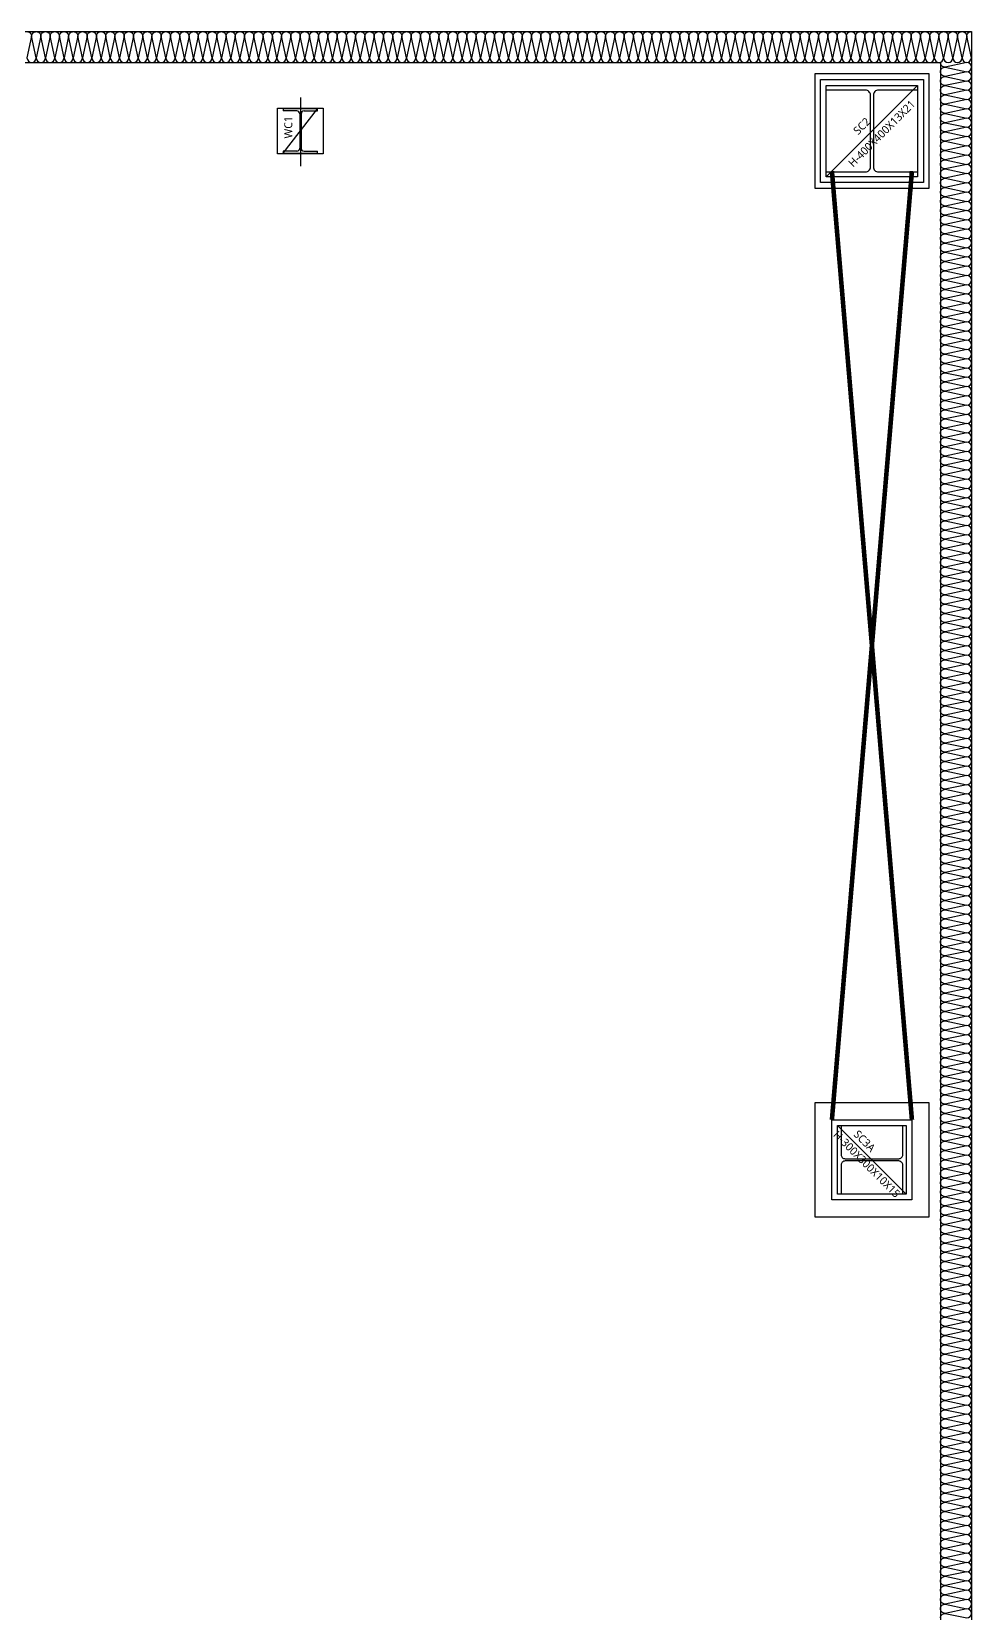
# Model space of a CAD drawing. Header units: millimetres. Extents: x -168200 to 504600, y -244718 to -125918.
# Drawn here: x -59376 to -55265, y -165301 to -158383 of the extents above; entities that cross this region are included whole.
import ezdxf
from ezdxf.enums import TextEntityAlignment as Align

# ---------------------------------------------------------------- set-up
doc = ezdxf.new("R2010")
doc.units = ezdxf.units.MM
doc.linetypes.add('PHANTOM2', pattern=[1.25, 0.625, -0.125, 0.125, -0.125, 0.125, -0.125])
doc.layers.add('arch', color=8, linetype='Continuous')
doc.styles.add('스타일1', font='malgun.ttf')

# ---------------------------------------------------------------- blocks, each defined once
blk = doc.blocks.new('*U485')
at = {"color": 0}
for points in [[(-39048.1, 0, -0.414214), (-39063.1, 15), (-39048.1, 85, 1), (-39078.1, 85), (-39063.1, 15, -0.414214), (-39078.1, 0, 0.414214)], [(-39018.1, 0, -0.414214), (-39033.1, 15), (-39018.1, 85, 1), (-39048.1, 85), (-39033.1, 15, -0.414214), (-39048.1, 0, 0.414214)], [(-38988.1, 0, -0.414214), (-39003.1, 15), (-38988.1, 85, 1), (-39018.1, 85), (-39003.1, 15, -0.414214), (-39018.1, 0, 0.414214)], [(-38958.1, 0, -0.414214), (-38973.1, 15), (-38958.1, 85, 1), (-38988.1, 85), (-38973.1, 15, -0.414214), (-38988.1, 0, 0.414214)], [(-38928.1, 0, -0.414214), (-38943.1, 15), (-38928.1, 85, 1), (-38958.1, 85), (-38943.1, 15, -0.414214), (-38958.1, 0, 0.414214)], [(-38898.1, 0, -0.414214), (-38913.1, 15), (-38898.1, 85, 1), (-38928.1, 85), (-38913.1, 15, -0.414214), (-38928.1, 0, 0.414214)], [(-38868.1, 0, -0.414214), (-38883.1, 15), (-38868.1, 85, 1), (-38898.1, 85), (-38883.1, 15, -0.414214), (-38898.1, 0, 0.414214)], [(-38838.1, 0, -0.414214), (-38853.1, 15), (-38838.1, 85, 1), (-38868.1, 85), (-38853.1, 15, -0.414214), (-38868.1, 0, 0.414214)], [(-38808.1, 0, -0.414214), (-38823.1, 15), (-38808.1, 85, 1), (-38838.1, 85), (-38823.1, 15, -0.414214), (-38838.1, 0, 0.414214)], [(-38778.1, 0, -0.414214), (-38793.1, 15), (-38778.1, 85, 1), (-38808.1, 85), (-38793.1, 15, -0.414214), (-38808.1, 0, 0.414214)], [(-38748.1, 0, -0.414214), (-38763.1, 15), (-38748.1, 85, 1), (-38778.1, 85), (-38763.1, 15, -0.414214), (-38778.1, 0, 0.414214)], [(-38718.1, 0, -0.414214), (-38733.1, 15), (-38718.1, 85, 1), (-38748.1, 85), (-38733.1, 15, -0.414214), (-38748.1, 0, 0.414214)], [(-38688.1, 0, -0.414214), (-38703.1, 15), (-38688.1, 85, 1), (-38718.1, 85), (-38703.1, 15, -0.414214), (-38718.1, 0, 0.414214)], [(-38658.1, 0, -0.414214), (-38673.1, 15), (-38658.1, 85, 1), (-38688.1, 85), (-38673.1, 15, -0.414214), (-38688.1, 0, 0.414214)], [(-38628.1, 0, -0.414214), (-38643.1, 15), (-38628.1, 85, 1), (-38658.1, 85), (-38643.1, 15, -0.414214), (-38658.1, 0, 0.414214)], [(-38598.1, 0, -0.414214), (-38613.1, 15), (-38598.1, 85, 1), (-38628.1, 85), (-38613.1, 15, -0.414214), (-38628.1, 0, 0.414214)], [(-38568.1, 0, -0.414214), (-38583.1, 15), (-38568.1, 85, 1), (-38598.1, 85), (-38583.1, 15, -0.414214), (-38598.1, 0, 0.414214)], [(-38538.1, 0, -0.414214), (-38553.1, 15), (-38538.1, 85, 1), (-38568.1, 85), (-38553.1, 15, -0.414214), (-38568.1, 0, 0.414214)], [(-38508.1, 0, -0.414214), (-38523.1, 15), (-38508.1, 85, 1), (-38538.1, 85), (-38523.1, 15, -0.414214), (-38538.1, 0, 0.414214)], [(-38478.1, 0, -0.414214), (-38493.1, 15), (-38478.1, 85, 1), (-38508.1, 85), (-38493.1, 15, -0.414214), (-38508.1, 0, 0.414214)], [(-38448.1, 0, -0.414214), (-38463.1, 15), (-38448.1, 85, 1), (-38478.1, 85), (-38463.1, 15, -0.414214), (-38478.1, 0, 0.414214)], [(-38418.1, 0, -0.414214), (-38433.1, 15), (-38418.1, 85, 1), (-38448.1, 85), (-38433.1, 15, -0.414214), (-38448.1, 0, 0.414214)], [(-38388.1, 0, -0.414214), (-38403.1, 15), (-38388.1, 85, 1), (-38418.1, 85), (-38403.1, 15, -0.414214), (-38418.1, 0, 0.414214)], [(-38358.1, 0, -0.414214), (-38373.1, 15), (-38358.1, 85, 1), (-38388.1, 85), (-38373.1, 15, -0.414214), (-38388.1, 0, 0.414214)], [(-38328.1, 0, -0.414214), (-38343.1, 15), (-38328.1, 85, 1), (-38358.1, 85), (-38343.1, 15, -0.414214), (-38358.1, 0, 0.414214)], [(-38298.1, 0, -0.414214), (-38313.1, 15), (-38298.1, 85, 1), (-38328.1, 85), (-38313.1, 15, -0.414214), (-38328.1, 0, 0.414214)], [(-38268.1, 0, -0.414214), (-38283.1, 15), (-38268.1, 85, 1), (-38298.1, 85), (-38283.1, 15, -0.414214), (-38298.1, 0, 0.414214)], [(-38238.1, 0, -0.414214), (-38253.1, 15), (-38238.1, 85, 1), (-38268.1, 85), (-38253.1, 15, -0.414214), (-38268.1, 0, 0.414214)], [(-38208.1, 0, -0.414214), (-38223.1, 15), (-38208.1, 85, 1), (-38238.1, 85), (-38223.1, 15, -0.414214), (-38238.1, 0, 0.414214)], [(-38178.1, 0, -0.414214), (-38193.1, 15), (-38178.1, 85, 1), (-38208.1, 85), (-38193.1, 15, -0.414214), (-38208.1, 0, 0.414214)], [(-38148.1, 0, -0.414214), (-38163.1, 15), (-38148.1, 85, 1), (-38178.1, 85), (-38163.1, 15, -0.414214), (-38178.1, 0, 0.414214)], [(-38118.1, 0, -0.414214), (-38133.1, 15), (-38118.1, 85, 1), (-38148.1, 85), (-38133.1, 15, -0.414214), (-38148.1, 0, 0.414214)], [(-38088.1, 0, -0.414214), (-38103.1, 15), (-38088.1, 85, 1), (-38118.1, 85), (-38103.1, 15, -0.414214), (-38118.1, 0, 0.414214)], [(-38058.1, 0, -0.414214), (-38073.1, 15), (-38058.1, 85, 1), (-38088.1, 85), (-38073.1, 15, -0.414214), (-38088.1, 0, 0.414214)], [(-38028.1, 0, -0.414214), (-38043.1, 15), (-38028.1, 85, 1), (-38058.1, 85), (-38043.1, 15, -0.414214), (-38058.1, 0, 0.414214)], [(-37998.1, 0, -0.414214), (-38013.1, 15), (-37998.1, 85, 1), (-38028.1, 85), (-38013.1, 15, -0.414214), (-38028.1, 0, 0.414214)], [(-37968.1, 0, -0.414214), (-37983.1, 15), (-37968.1, 85, 1), (-37998.1, 85), (-37983.1, 15, -0.414214), (-37998.1, 0, 0.414214)], [(-37938.1, 0, -0.414214), (-37953.1, 15), (-37938.1, 85, 1), (-37968.1, 85), (-37953.1, 15, -0.414214), (-37968.1, 0, 0.414214)], [(-37908.1, 0, -0.414214), (-37923.1, 15), (-37908.1, 85, 1), (-37938.1, 85), (-37923.1, 15, -0.414214), (-37938.1, 0, 0.414214)], [(-37878.1, 0, -0.414214), (-37893.1, 15), (-37878.1, 85, 1), (-37908.1, 85), (-37893.1, 15, -0.414214), (-37908.1, 0, 0.414214)], [(-37848.1, 0, -0.414214), (-37863.1, 15), (-37848.1, 85, 1), (-37878.1, 85), (-37863.1, 15, -0.414214), (-37878.1, 0, 0.414214)], [(-37818.1, 0, -0.414214), (-37833.1, 15), (-37818.1, 85, 1), (-37848.1, 85), (-37833.1, 15, -0.414214), (-37848.1, 0, 0.414214)], [(-37788.1, 0, -0.414214), (-37803.1, 15), (-37788.1, 85, 1), (-37818.1, 85), (-37803.1, 15, -0.414214), (-37818.1, 0, 0.414214)], [(-37758.1, 0, -0.414214), (-37773.1, 15), (-37758.1, 85, 1), (-37788.1, 85), (-37773.1, 15, -0.414214), (-37788.1, 0, 0.414214)], [(-37728.1, 0, -0.414214), (-37743.1, 15), (-37728.1, 85, 1), (-37758.1, 85), (-37743.1, 15, -0.414214), (-37758.1, 0, 0.414214)], [(-37698.1, 0, -0.414214), (-37713.1, 15), (-37698.1, 85, 1), (-37728.1, 85), (-37713.1, 15, -0.414214), (-37728.1, 0, 0.414214)], [(-37668.1, 0, -0.414214), (-37683.1, 15), (-37668.1, 85, 1), (-37698.1, 85), (-37683.1, 15, -0.414214), (-37698.1, 0, 0.414214)], [(-37638.1, 0, -0.414214), (-37653.1, 15), (-37638.1, 85, 1), (-37668.1, 85), (-37653.1, 15, -0.414214), (-37668.1, 0, 0.414214)], [(-37608.1, 0, -0.414214), (-37623.1, 15), (-37608.1, 85, 1), (-37638.1, 85), (-37623.1, 15, -0.414214), (-37638.1, 0, 0.414214)], [(-37578.1, 0, -0.414214), (-37593.1, 15), (-37578.1, 85, 1), (-37608.1, 85), (-37593.1, 15, -0.414214), (-37608.1, 0, 0.414214)], [(-37548.1, 0, -0.414214), (-37563.1, 15), (-37548.1, 85, 1), (-37578.1, 85), (-37563.1, 15, -0.414214), (-37578.1, 0, 0.414214)], [(-37518.1, 0, -0.414214), (-37533.1, 15), (-37518.1, 85, 1), (-37548.1, 85), (-37533.1, 15, -0.414214), (-37548.1, 0, 0.414214)], [(-37488.1, 0, -0.414214), (-37503.1, 15), (-37488.1, 85, 1), (-37518.1, 85), (-37503.1, 15, -0.414214), (-37518.1, 0, 0.414214)], [(-37458.1, 0, -0.414214), (-37473.1, 15), (-37458.1, 85, 1), (-37488.1, 85), (-37473.1, 15, -0.414214), (-37488.1, 0, 0.414214)], [(-37428.1, 0, -0.414214), (-37443.1, 15), (-37428.1, 85, 1), (-37458.1, 85), (-37443.1, 15, -0.414214), (-37458.1, 0, 0.414214)], [(-37398.1, 0, -0.414214), (-37413.1, 15), (-37398.1, 85, 1), (-37428.1, 85), (-37413.1, 15, -0.414214), (-37428.1, 0, 0.414214)], [(-37368.1, 0, -0.414214), (-37383.1, 15), (-37368.1, 85, 1), (-37398.1, 85), (-37383.1, 15, -0.414214), (-37398.1, 0, 0.414214)], [(-37338.1, 0, -0.414214), (-37353.1, 15), (-37338.1, 85, 1), (-37368.1, 85), (-37353.1, 15, -0.414214), (-37368.1, 0, 0.414214)], [(-37308.1, 0, -0.414214), (-37323.1, 15), (-37308.1, 85, 1), (-37338.1, 85), (-37323.1, 15, -0.414214), (-37338.1, 0, 0.414214)], [(-37278.1, 0, -0.414214), (-37293.1, 15), (-37278.1, 85, 1), (-37308.1, 85), (-37293.1, 15, -0.414214), (-37308.1, 0, 0.414214)], [(-37248.1, 0, -0.414214), (-37263.1, 15), (-37248.1, 85, 1), (-37278.1, 85), (-37263.1, 15, -0.414214), (-37278.1, 0, 0.414214)], [(-37218.1, 0, -0.414214), (-37233.1, 15), (-37218.1, 85, 1), (-37248.1, 85), (-37233.1, 15, -0.414214), (-37248.1, 0, 0.414214)], [(-37188.1, 0, -0.414214), (-37203.1, 15), (-37188.1, 85, 1), (-37218.1, 85), (-37203.1, 15, -0.414214), (-37218.1, 0, 0.414214)], [(-37158.1, 0, -0.414214), (-37173.1, 15), (-37158.1, 85, 1), (-37188.1, 85), (-37173.1, 15, -0.414214), (-37188.1, 0, 0.414214)], [(-37128.1, 0, -0.414214), (-37143.1, 15), (-37128.1, 85, 1), (-37158.1, 85), (-37143.1, 15, -0.414214), (-37158.1, 0, 0.414214)], [(-37098.1, 0, -0.414214), (-37113.1, 15), (-37098.1, 85, 1), (-37128.1, 85), (-37113.1, 15, -0.414214), (-37128.1, 0, 0.414214)], [(-37068.1, 0, -0.414214), (-37083.1, 15), (-37068.1, 85, 1), (-37098.1, 85), (-37083.1, 15, -0.414214), (-37098.1, 0, 0.414214)], [(-37038.1, 0, -0.414214), (-37053.1, 15), (-37038.1, 85, 1), (-37068.1, 85), (-37053.1, 15, -0.414214), (-37068.1, 0, 0.414214)], [(-37008.1, 0, -0.414214), (-37023.1, 15), (-37008.1, 85, 1), (-37038.1, 85), (-37023.1, 15, -0.414214), (-37038.1, 0, 0.414214)], [(-36978.1, 0, -0.414214), (-36993.1, 15), (-36978.1, 85, 1), (-37008.1, 85), (-36993.1, 15, -0.414214), (-37008.1, 0, 0.414214)], [(-36948.1, 0, -0.414214), (-36963.1, 15), (-36948.1, 85, 1), (-36978.1, 85), (-36963.1, 15, -0.414214), (-36978.1, 0, 0.414214)], [(-36918.1, 0, -0.414214), (-36933.1, 15), (-36918.1, 85, 1), (-36948.1, 85), (-36933.1, 15, -0.414214), (-36948.1, 0, 0.414214)], [(-36888.1, 0, -0.414214), (-36903.1, 15), (-36888.1, 85, 1), (-36918.1, 85), (-36903.1, 15, -0.414214), (-36918.1, 0, 0.414214)], [(-36858.1, 0, -0.414214), (-36873.1, 15), (-36858.1, 85, 1), (-36888.1, 85), (-36873.1, 15, -0.414214), (-36888.1, 0, 0.414214)], [(-36828.1, 0, -0.414214), (-36843.1, 15), (-36828.1, 85, 1), (-36858.1, 85), (-36843.1, 15, -0.414214), (-36858.1, 0, 0.414214)], [(-36798.1, 0, -0.414214), (-36813.1, 15), (-36798.1, 85, 1), (-36828.1, 85), (-36813.1, 15, -0.414214), (-36828.1, 0, 0.414214)], [(-36768.1, 0, -0.414214), (-36783.1, 15), (-36768.1, 85, 1), (-36798.1, 85), (-36783.1, 15, -0.414214), (-36798.1, 0, 0.414214)], [(-36738.1, 0, -0.414214), (-36753.1, 15), (-36738.1, 85, 1), (-36768.1, 85), (-36753.1, 15, -0.414214), (-36768.1, 0, 0.414214)], [(-36708.1, 0, -0.414214), (-36723.1, 15), (-36708.1, 85, 1), (-36738.1, 85), (-36723.1, 15, -0.414214), (-36738.1, 0, 0.414214)], [(-36678.1, 0, -0.414214), (-36693.1, 15), (-36678.1, 85, 1), (-36708.1, 85), (-36693.1, 15, -0.414214), (-36708.1, 0, 0.414214)], [(-36648.1, 0, -0.414214), (-36663.1, 15), (-36648.1, 85, 1), (-36678.1, 85), (-36663.1, 15, -0.414214), (-36678.1, 0, 0.414214)], [(-36618.1, 0, -0.414214), (-36633.1, 15), (-36618.1, 85, 1), (-36648.1, 85), (-36633.1, 15, -0.414214), (-36648.1, 0, 0.414214)], [(-36588.1, 0, -0.414214), (-36603.1, 15), (-36588.1, 85, 1), (-36618.1, 85), (-36603.1, 15, -0.414214), (-36618.1, 0, 0.414214)], [(-36558.1, 0, -0.414214), (-36573.1, 15), (-36558.1, 85, 1), (-36588.1, 85), (-36573.1, 15, -0.414214), (-36588.1, 0, 0.414214)], [(-36528.1, 0, -0.414214), (-36543.1, 15), (-36528.1, 85, 1), (-36558.1, 85), (-36543.1, 15, -0.414214), (-36558.1, 0, 0.414214)], [(-36498.1, 0, -0.414214), (-36513.1, 15), (-36498.1, 85, 1), (-36528.1, 85), (-36513.1, 15, -0.414214), (-36528.1, 0, 0.414214)], [(-36468.1, 0, -0.414214), (-36483.1, 15), (-36468.1, 85, 1), (-36498.1, 85), (-36483.1, 15, -0.414214), (-36498.1, 0, 0.414214)], [(-36438.1, 0, -0.414214), (-36453.1, 15), (-36438.1, 85, 1), (-36468.1, 85), (-36453.1, 15, -0.414214), (-36468.1, 0, 0.414214)], [(-36408.1, 0, -0.414214), (-36423.1, 15), (-36408.1, 85, 1), (-36438.1, 85), (-36423.1, 15, -0.414214), (-36438.1, 0, 0.414214)], [(-36378.1, 0, -0.414214), (-36393.1, 15), (-36378.1, 85, 1), (-36408.1, 85), (-36393.1, 15, -0.414214), (-36408.1, 0, 0.414214)], [(-36348.1, 0, -0.414214), (-36363.1, 15), (-36348.1, 85, 1), (-36378.1, 85), (-36363.1, 15, -0.414214), (-36378.1, 0, 0.414214)], [(-36318.1, 0, -0.414214), (-36333.1, 15), (-36318.1, 85, 1), (-36348.1, 85), (-36333.1, 15, -0.414214), (-36348.1, 0, 0.414214)], [(-36288.1, 0, -0.414214), (-36303.1, 15), (-36288.1, 85, 1), (-36318.1, 85), (-36303.1, 15, -0.414214), (-36318.1, 0, 0.414214)], [(-36258.1, 0, -0.414214), (-36273.1, 15), (-36258.1, 85, 1), (-36288.1, 85), (-36273.1, 15, -0.414214), (-36288.1, 0, 0.414214)], [(-36228.1, 0, -0.414214), (-36243.1, 15), (-36228.1, 85, 1), (-36258.1, 85), (-36243.1, 15, -0.414214), (-36258.1, 0, 0.414214)], [(-36198.1, 0, -0.414214), (-36213.1, 15), (-36198.1, 85, 1), (-36228.1, 85), (-36213.1, 15, -0.414214), (-36228.1, 0, 0.414214)], [(-36168.1, 0, -0.414214), (-36183.1, 15), (-36168.1, 85, 1), (-36198.1, 85), (-36183.1, 15, -0.414214), (-36198.1, 0, 0.414214)], [(-36138.1, 0, -0.414214), (-36153.1, 15), (-36138.1, 85, 1), (-36168.1, 85), (-36153.1, 15, -0.414214), (-36168.1, 0, 0.414214)], [(-36108.1, 0, -0.414214), (-36123.1, 15), (-36108.1, 85, 1), (-36138.1, 85), (-36123.1, 15, -0.414214), (-36138.1, 0, 0.414214)], [(-36078.1, 0, -0.414214), (-36093.1, 15), (-36078.1, 85, 1), (-36108.1, 85), (-36093.1, 15, -0.414214), (-36108.1, 0, 0.414214)], [(-36048.1, 0, -0.414214), (-36063.1, 15), (-36048.1, 85, 1), (-36078.1, 85), (-36063.1, 15, -0.414214), (-36078.1, 0, 0.414214)], [(-36018.1, 0, -0.414214), (-36033.1, 15), (-36018.1, 85, 1), (-36048.1, 85), (-36033.1, 15, -0.414214), (-36048.1, 0, 0.414214)]]:
    blk.add_lwpolyline(points, format="xyb", dxfattribs=at)
blk = doc.blocks.new('*U486')
at = {"color": 0}
for points in [[(-9222.2, 0, -0.414214), (-9237.2, 15), (-9222.2, 85, 1), (-9252.2, 85), (-9237.2, 15, -0.414214), (-9252.2, 0, 0.414214)], [(-9192.2, 0, -0.414214), (-9207.2, 15), (-9192.2, 85, 1), (-9222.2, 85), (-9207.2, 15, -0.414214), (-9222.2, 0, 0.414214)], [(-9162.2, 0, -0.414214), (-9177.2, 15), (-9162.2, 85, 1), (-9192.2, 85), (-9177.2, 15, -0.414214), (-9192.2, 0, 0.414214)], [(-9132.2, 0, -0.414214), (-9147.2, 15), (-9132.2, 85, 1), (-9162.2, 85), (-9147.2, 15, -0.414214), (-9162.2, 0, 0.414214)], [(-9102.2, 0, -0.414214), (-9117.2, 15), (-9102.2, 85, 1), (-9132.2, 85), (-9117.2, 15, -0.414214), (-9132.2, 0, 0.414214)], [(-9072.2, 0, -0.414214), (-9087.2, 15), (-9072.2, 85, 1), (-9102.2, 85), (-9087.2, 15, -0.414214), (-9102.2, 0, 0.414214)], [(-9042.2, 0, -0.414214), (-9057.2, 15), (-9042.2, 85, 1), (-9072.2, 85), (-9057.2, 15, -0.414214), (-9072.2, 0, 0.414214)], [(-9012.2, 0, -0.414214), (-9027.2, 15), (-9012.2, 85, 1), (-9042.2, 85), (-9027.2, 15, -0.414214), (-9042.2, 0, 0.414214)], [(-8982.2, 0, -0.414214), (-8997.2, 15), (-8982.2, 85, 1), (-9012.2, 85), (-8997.2, 15, -0.414214), (-9012.2, 0, 0.414214)], [(-8952.2, 0, -0.414214), (-8967.2, 15), (-8952.2, 85, 1), (-8982.2, 85), (-8967.2, 15, -0.414214), (-8982.2, 0, 0.414214)], [(-8922.2, 0, -0.414214), (-8937.2, 15), (-8922.2, 85, 1), (-8952.2, 85), (-8937.2, 15, -0.414214), (-8952.2, 0, 0.414214)], [(-8892.2, 0, -0.414214), (-8907.2, 15), (-8892.2, 85, 1), (-8922.2, 85), (-8907.2, 15, -0.414214), (-8922.2, 0, 0.414214)], [(-8862.2, 0, -0.414214), (-8877.2, 15), (-8862.2, 85, 1), (-8892.2, 85), (-8877.2, 15, -0.414214), (-8892.2, 0, 0.414214)], [(-8832.2, 0, -0.414214), (-8847.2, 15), (-8832.2, 85, 1), (-8862.2, 85), (-8847.2, 15, -0.414214), (-8862.2, 0, 0.414214)], [(-8802.2, 0, -0.414214), (-8817.2, 15), (-8802.2, 85, 1), (-8832.2, 85), (-8817.2, 15, -0.414214), (-8832.2, 0, 0.414214)], [(-8772.2, 0, -0.414214), (-8787.2, 15), (-8772.2, 85, 1), (-8802.2, 85), (-8787.2, 15, -0.414214), (-8802.2, 0, 0.414214)], [(-8742.2, 0, -0.414214), (-8757.2, 15), (-8742.2, 85, 1), (-8772.2, 85), (-8757.2, 15, -0.414214), (-8772.2, 0, 0.414214)], [(-8712.2, 0, -0.414214), (-8727.2, 15), (-8712.2, 85, 1), (-8742.2, 85), (-8727.2, 15, -0.414214), (-8742.2, 0, 0.414214)], [(-8682.2, 0, -0.414214), (-8697.2, 15), (-8682.2, 85, 1), (-8712.2, 85), (-8697.2, 15, -0.414214), (-8712.2, 0, 0.414214)], [(-8652.2, 0, -0.414214), (-8667.2, 15), (-8652.2, 85, 1), (-8682.2, 85), (-8667.2, 15, -0.414214), (-8682.2, 0, 0.414214)], [(-8622.2, 0, -0.414214), (-8637.2, 15), (-8622.2, 85, 1), (-8652.2, 85), (-8637.2, 15, -0.414214), (-8652.2, 0, 0.414214)], [(-8592.2, 0, -0.414214), (-8607.2, 15), (-8592.2, 85, 1), (-8622.2, 85), (-8607.2, 15, -0.414214), (-8622.2, 0, 0.414214)], [(-8562.2, 0, -0.414214), (-8577.2, 15), (-8562.2, 85, 1), (-8592.2, 85), (-8577.2, 15, -0.414214), (-8592.2, 0, 0.414214)], [(-8532.2, 0, -0.414214), (-8547.2, 15), (-8532.2, 85, 1), (-8562.2, 85), (-8547.2, 15, -0.414214), (-8562.2, 0, 0.414214)], [(-8502.2, 0, -0.414214), (-8517.2, 15), (-8502.2, 85, 1), (-8532.2, 85), (-8517.2, 15, -0.414214), (-8532.2, 0, 0.414214)], [(-8472.2, 0, -0.414214), (-8487.2, 15), (-8472.2, 85, 1), (-8502.2, 85), (-8487.2, 15, -0.414214), (-8502.2, 0, 0.414214)], [(-8442.2, 0, -0.414214), (-8457.2, 15), (-8442.2, 85, 1), (-8472.2, 85), (-8457.2, 15, -0.414214), (-8472.2, 0, 0.414214)], [(-8412.2, 0, -0.414214), (-8427.2, 15), (-8412.2, 85, 1), (-8442.2, 85), (-8427.2, 15, -0.414214), (-8442.2, 0, 0.414214)], [(-8382.2, 0, -0.414214), (-8397.2, 15), (-8382.2, 85, 1), (-8412.2, 85), (-8397.2, 15, -0.414214), (-8412.2, 0, 0.414214)], [(-8352.2, 0, -0.414214), (-8367.2, 15), (-8352.2, 85, 1), (-8382.2, 85), (-8367.2, 15, -0.414214), (-8382.2, 0, 0.414214)], [(-8322.2, 0, -0.414214), (-8337.2, 15), (-8322.2, 85, 1), (-8352.2, 85), (-8337.2, 15, -0.414214), (-8352.2, 0, 0.414214)], [(-8292.2, 0, -0.414214), (-8307.2, 15), (-8292.2, 85, 1), (-8322.2, 85), (-8307.2, 15, -0.414214), (-8322.2, 0, 0.414214)], [(-8262.2, 0, -0.414214), (-8277.2, 15), (-8262.2, 85, 1), (-8292.2, 85), (-8277.2, 15, -0.414214), (-8292.2, 0, 0.414214)], [(-8232.2, 0, -0.414214), (-8247.2, 15), (-8232.2, 85, 1), (-8262.2, 85), (-8247.2, 15, -0.414214), (-8262.2, 0, 0.414214)], [(-8202.2, 0, -0.414214), (-8217.2, 15), (-8202.2, 85, 1), (-8232.2, 85), (-8217.2, 15, -0.414214), (-8232.2, 0, 0.414214)], [(-8172.2, 0, -0.414214), (-8187.2, 15), (-8172.2, 85, 1), (-8202.2, 85), (-8187.2, 15, -0.414214), (-8202.2, 0, 0.414214)], [(-8142.2, 0, -0.414214), (-8157.2, 15), (-8142.2, 85, 1), (-8172.2, 85), (-8157.2, 15, -0.414214), (-8172.2, 0, 0.414214)], [(-8112.2, 0, -0.414214), (-8127.2, 15), (-8112.2, 85, 1), (-8142.2, 85), (-8127.2, 15, -0.414214), (-8142.2, 0, 0.414214)], [(-8082.2, 0, -0.414214), (-8097.2, 15), (-8082.2, 85, 1), (-8112.2, 85), (-8097.2, 15, -0.414214), (-8112.2, 0, 0.414214)], [(-8052.2, 0, -0.414214), (-8067.2, 15), (-8052.2, 85, 1), (-8082.2, 85), (-8067.2, 15, -0.414214), (-8082.2, 0, 0.414214)], [(-8022.2, 0, -0.414214), (-8037.2, 15), (-8022.2, 85, 1), (-8052.2, 85), (-8037.2, 15, -0.414214), (-8052.2, 0, 0.414214)], [(-7992.2, 0, -0.414214), (-8007.2, 15), (-7992.2, 85, 1), (-8022.2, 85), (-8007.2, 15, -0.414214), (-8022.2, 0, 0.414214)], [(-7962.2, 0, -0.414214), (-7977.2, 15), (-7962.2, 85, 1), (-7992.2, 85), (-7977.2, 15, -0.414214), (-7992.2, 0, 0.414214)], [(-7932.2, 0, -0.414214), (-7947.2, 15), (-7932.2, 85, 1), (-7962.2, 85), (-7947.2, 15, -0.414214), (-7962.2, 0, 0.414214)], [(-7902.2, 0, -0.414214), (-7917.2, 15), (-7902.2, 85, 1), (-7932.2, 85), (-7917.2, 15, -0.414214), (-7932.2, 0, 0.414214)], [(-7872.2, 0, -0.414214), (-7887.2, 15), (-7872.2, 85, 1), (-7902.2, 85), (-7887.2, 15, -0.414214), (-7902.2, 0, 0.414214)], [(-7842.2, 0, -0.414214), (-7857.2, 15), (-7842.2, 85, 1), (-7872.2, 85), (-7857.2, 15, -0.414214), (-7872.2, 0, 0.414214)], [(-7812.2, 0, -0.414214), (-7827.2, 15), (-7812.2, 85, 1), (-7842.2, 85), (-7827.2, 15, -0.414214), (-7842.2, 0, 0.414214)], [(-7782.2, 0, -0.414214), (-7797.2, 15), (-7782.2, 85, 1), (-7812.2, 85), (-7797.2, 15, -0.414214), (-7812.2, 0, 0.414214)], [(-7752.2, 0, -0.414214), (-7767.2, 15), (-7752.2, 85, 1), (-7782.2, 85), (-7767.2, 15, -0.414214), (-7782.2, 0, 0.414214)], [(-7722.2, 0, -0.414214), (-7737.2, 15), (-7722.2, 85, 1), (-7752.2, 85), (-7737.2, 15, -0.414214), (-7752.2, 0, 0.414214)], [(-7692.2, 0, -0.414214), (-7707.2, 15), (-7692.2, 85, 1), (-7722.2, 85), (-7707.2, 15, -0.414214), (-7722.2, 0, 0.414214)], [(-7662.2, 0, -0.414214), (-7677.2, 15), (-7662.2, 85, 1), (-7692.2, 85), (-7677.2, 15, -0.414214), (-7692.2, 0, 0.414214)], [(-7632.2, 0, -0.414214), (-7647.2, 15), (-7632.2, 85, 1), (-7662.2, 85), (-7647.2, 15, -0.414214), (-7662.2, 0, 0.414214)], [(-7602.2, 0, -0.414214), (-7617.2, 15), (-7602.2, 85, 1), (-7632.2, 85), (-7617.2, 15, -0.414214), (-7632.2, 0, 0.414214)], [(-7572.2, 0, -0.414214), (-7587.2, 15), (-7572.2, 85, 1), (-7602.2, 85), (-7587.2, 15, -0.414214), (-7602.2, 0, 0.414214)], [(-7542.2, 0, -0.414214), (-7557.2, 15), (-7542.2, 85, 1), (-7572.2, 85), (-7557.2, 15, -0.414214), (-7572.2, 0, 0.414214)], [(-7512.2, 0, -0.414214), (-7527.2, 15), (-7512.2, 85, 1), (-7542.2, 85), (-7527.2, 15, -0.414214), (-7542.2, 0, 0.414214)], [(-7482.2, 0, -0.414214), (-7497.2, 15), (-7482.2, 85, 1), (-7512.2, 85), (-7497.2, 15, -0.414214), (-7512.2, 0, 0.414214)], [(-7452.2, 0, -0.414214), (-7467.2, 15), (-7452.2, 85, 1), (-7482.2, 85), (-7467.2, 15, -0.414214), (-7482.2, 0, 0.414214)], [(-7422.2, 0, -0.414214), (-7437.2, 15), (-7422.2, 85, 1), (-7452.2, 85), (-7437.2, 15, -0.414214), (-7452.2, 0, 0.414214)], [(-7392.2, 0, -0.414214), (-7407.2, 15), (-7392.2, 85, 1), (-7422.2, 85), (-7407.2, 15, -0.414214), (-7422.2, 0, 0.414214)], [(-7362.2, 0, -0.414214), (-7377.2, 15), (-7362.2, 85, 1), (-7392.2, 85), (-7377.2, 15, -0.414214), (-7392.2, 0, 0.414214)], [(-7332.2, 0, -0.414214), (-7347.2, 15), (-7332.2, 85, 1), (-7362.2, 85), (-7347.2, 15, -0.414214), (-7362.2, 0, 0.414214)], [(-7302.2, 0, -0.414214), (-7317.2, 15), (-7302.2, 85, 1), (-7332.2, 85), (-7317.2, 15, -0.414214), (-7332.2, 0, 0.414214)], [(-7272.2, 0, -0.414214), (-7287.2, 15), (-7272.2, 85, 1), (-7302.2, 85), (-7287.2, 15, -0.414214), (-7302.2, 0, 0.414214)], [(-7242.2, 0, -0.414214), (-7257.2, 15), (-7242.2, 85, 1), (-7272.2, 85), (-7257.2, 15, -0.414214), (-7272.2, 0, 0.414214)], [(-7212.2, 0, -0.414214), (-7227.2, 15), (-7212.2, 85, 1), (-7242.2, 85), (-7227.2, 15, -0.414214), (-7242.2, 0, 0.414214)], [(-7182.2, 0, -0.414214), (-7197.2, 15), (-7182.2, 85, 1), (-7212.2, 85), (-7197.2, 15, -0.414214), (-7212.2, 0, 0.414214)], [(-7152.2, 0, -0.414214), (-7167.2, 15), (-7152.2, 85, 1), (-7182.2, 85), (-7167.2, 15, -0.414214), (-7182.2, 0, 0.414214)], [(-7122.2, 0, -0.414214), (-7137.2, 15), (-7122.2, 85, 1), (-7152.2, 85), (-7137.2, 15, -0.414214), (-7152.2, 0, 0.414214)], [(-7092.2, 0, -0.414214), (-7107.2, 15), (-7092.2, 85, 1), (-7122.2, 85), (-7107.2, 15, -0.414214), (-7122.2, 0, 0.414214)], [(-7062.2, 0, -0.414214), (-7077.2, 15), (-7062.2, 85, 1), (-7092.2, 85), (-7077.2, 15, -0.414214), (-7092.2, 0, 0.414214)], [(-7032.2, 0, -0.414214), (-7047.2, 15), (-7032.2, 85, 1), (-7062.2, 85), (-7047.2, 15, -0.414214), (-7062.2, 0, 0.414214)], [(-7002.2, 0, -0.414214), (-7017.2, 15), (-7002.2, 85, 1), (-7032.2, 85), (-7017.2, 15, -0.414214), (-7032.2, 0, 0.414214)], [(-6972.2, 0, -0.414214), (-6987.2, 15), (-6972.2, 85, 1), (-7002.2, 85), (-6987.2, 15, -0.414214), (-7002.2, 0, 0.414214)], [(-6942.2, 0, -0.414214), (-6957.2, 15), (-6942.2, 85, 1), (-6972.2, 85), (-6957.2, 15, -0.414214), (-6972.2, 0, 0.414214)], [(-6912.2, 0, -0.414214), (-6927.2, 15), (-6912.2, 85, 1), (-6942.2, 85), (-6927.2, 15, -0.414214), (-6942.2, 0, 0.414214)], [(-6882.2, 0, -0.414214), (-6897.2, 15), (-6882.2, 85, 1), (-6912.2, 85), (-6897.2, 15, -0.414214), (-6912.2, 0, 0.414214)], [(-6852.2, 0, -0.414214), (-6867.2, 15), (-6852.2, 85, 1), (-6882.2, 85), (-6867.2, 15, -0.414214), (-6882.2, 0, 0.414214)], [(-6822.2, 0, -0.414214), (-6837.2, 15), (-6822.2, 85, 1), (-6852.2, 85), (-6837.2, 15, -0.414214), (-6852.2, 0, 0.414214)], [(-6792.2, 0, -0.414214), (-6807.2, 15), (-6792.2, 85, 1), (-6822.2, 85), (-6807.2, 15, -0.414214), (-6822.2, 0, 0.414214)], [(-6762.2, 0, -0.414214), (-6777.2, 15), (-6762.2, 85, 1), (-6792.2, 85), (-6777.2, 15, -0.414214), (-6792.2, 0, 0.414214)], [(-6732.2, 0, -0.414214), (-6747.2, 15), (-6732.2, 85, 1), (-6762.2, 85), (-6747.2, 15, -0.414214), (-6762.2, 0, 0.414214)], [(-6702.2, 0, -0.414214), (-6717.2, 15), (-6702.2, 85, 1), (-6732.2, 85), (-6717.2, 15, -0.414214), (-6732.2, 0, 0.414214)], [(-6672.2, 0, -0.414214), (-6687.2, 15), (-6672.2, 85, 1), (-6702.2, 85), (-6687.2, 15, -0.414214), (-6702.2, 0, 0.414214)], [(-6642.2, 0, -0.414214), (-6657.2, 15), (-6642.2, 85, 1), (-6672.2, 85), (-6657.2, 15, -0.414214), (-6672.2, 0, 0.414214)], [(-6612.2, 0, -0.414214), (-6627.2, 15), (-6612.2, 85, 1), (-6642.2, 85), (-6627.2, 15, -0.414214), (-6642.2, 0, 0.414214)], [(-6582.2, 0, -0.414214), (-6597.2, 15), (-6582.2, 85, 1), (-6612.2, 85), (-6597.2, 15, -0.414214), (-6612.2, 0, 0.414214)], [(-6552.2, 0, -0.414214), (-6567.2, 15), (-6552.2, 85, 1), (-6582.2, 85), (-6567.2, 15, -0.414214), (-6582.2, 0, 0.414214)], [(-6522.2, 0, -0.414214), (-6537.2, 15), (-6522.2, 85, 1), (-6552.2, 85), (-6537.2, 15, -0.414214), (-6552.2, 0, 0.414214)], [(-6492.2, 0, -0.414214), (-6507.2, 15), (-6492.2, 85, 1), (-6522.2, 85), (-6507.2, 15, -0.414214), (-6522.2, 0, 0.414214)], [(-6462.2, 0, -0.414214), (-6477.2, 15), (-6462.2, 85, 1), (-6492.2, 85), (-6477.2, 15, -0.414214), (-6492.2, 0, 0.414214)], [(-6432.2, 0, -0.414214), (-6447.2, 15), (-6432.2, 85, 1), (-6462.2, 85), (-6447.2, 15, -0.414214), (-6462.2, 0, 0.414214)], [(-6402.2, 0, -0.414214), (-6417.2, 15), (-6402.2, 85, 1), (-6432.2, 85), (-6417.2, 15, -0.414214), (-6432.2, 0, 0.414214)], [(-6372.2, 0, -0.414214), (-6387.2, 15), (-6372.2, 85, 1), (-6402.2, 85), (-6387.2, 15, -0.414214), (-6402.2, 0, 0.414214)], [(-6342.2, 0, -0.414214), (-6357.2, 15), (-6342.2, 85, 1), (-6372.2, 85), (-6357.2, 15, -0.414214), (-6372.2, 0, 0.414214)], [(-6312.2, 0, -0.414214), (-6327.2, 15), (-6312.2, 85, 1), (-6342.2, 85), (-6327.2, 15, -0.414214), (-6342.2, 0, 0.414214)], [(-6282.2, 0, -0.414214), (-6297.2, 15), (-6282.2, 85, 1), (-6312.2, 85), (-6297.2, 15, -0.414214), (-6312.2, 0, 0.414214)], [(-6252.2, 0, -0.414214), (-6267.2, 15), (-6252.2, 85, 1), (-6282.2, 85), (-6267.2, 15, -0.414214), (-6282.2, 0, 0.414214)], [(-6222.2, 0, -0.414214), (-6237.2, 15), (-6222.2, 85, 1), (-6252.2, 85), (-6237.2, 15, -0.414214), (-6252.2, 0, 0.414214)], [(-6192.2, 0, -0.414214), (-6207.2, 15), (-6192.2, 85, 1), (-6222.2, 85), (-6207.2, 15, -0.414214), (-6222.2, 0, 0.414214)], [(-6162.2, 0, -0.414214), (-6177.2, 15), (-6162.2, 85, 1), (-6192.2, 85), (-6177.2, 15, -0.414214), (-6192.2, 0, 0.414214)], [(-6132.2, 0, -0.414214), (-6147.2, 15), (-6132.2, 85, 1), (-6162.2, 85), (-6147.2, 15, -0.414214), (-6162.2, 0, 0.414214)], [(-6102.2, 0, -0.414214), (-6117.2, 15), (-6102.2, 85, 1), (-6132.2, 85), (-6117.2, 15, -0.414214), (-6132.2, 0, 0.414214)], [(-6072.2, 0, -0.414214), (-6087.2, 15), (-6072.2, 85, 1), (-6102.2, 85), (-6087.2, 15, -0.414214), (-6102.2, 0, 0.414214)], [(-6042.2, 0, -0.414214), (-6057.2, 15), (-6042.2, 85, 1), (-6072.2, 85), (-6057.2, 15, -0.414214), (-6072.2, 0, 0.414214)], [(-6012.2, 0, -0.414214), (-6027.2, 15), (-6012.2, 85, 1), (-6042.2, 85), (-6027.2, 15, -0.414214), (-6042.2, 0, 0.414214)], [(-5982.2, 0, -0.414214), (-5997.2, 15), (-5982.2, 85, 1), (-6012.2, 85), (-5997.2, 15, -0.414214), (-6012.2, 0, 0.414214)], [(-5952.2, 0, -0.414214), (-5967.2, 15), (-5952.2, 85, 1), (-5982.2, 85), (-5967.2, 15, -0.414214), (-5982.2, 0, 0.414214)], [(-5922.2, 0, -0.414214), (-5937.2, 15), (-5922.2, 85, 1), (-5952.2, 85), (-5937.2, 15, -0.414214), (-5952.2, 0, 0.414214)], [(-5892.2, 0, -0.414214), (-5907.2, 15), (-5892.2, 85, 1), (-5922.2, 85), (-5907.2, 15, -0.414214), (-5922.2, 0, 0.414214)], [(-5862.2, 0, -0.414214), (-5877.2, 15), (-5862.2, 85, 1), (-5892.2, 85), (-5877.2, 15, -0.414214), (-5892.2, 0, 0.414214)], [(-5832.2, 0, -0.414214), (-5847.2, 15), (-5832.2, 85, 1), (-5862.2, 85), (-5847.2, 15, -0.414214), (-5862.2, 0, 0.414214)], [(-5802.2, 0, -0.414214), (-5817.2, 15), (-5802.2, 85, 1), (-5832.2, 85), (-5817.2, 15, -0.414214), (-5832.2, 0, 0.414214)], [(-5772.2, 0, -0.414214), (-5787.2, 15), (-5772.2, 85, 1), (-5802.2, 85), (-5787.2, 15, -0.414214), (-5802.2, 0, 0.414214)], [(-5742.2, 0, -0.414214), (-5757.2, 15), (-5742.2, 85, 1), (-5772.2, 85), (-5757.2, 15, -0.414214), (-5772.2, 0, 0.414214)], [(-5712.2, 0, -0.414214), (-5727.2, 15), (-5712.2, 85, 1), (-5742.2, 85), (-5727.2, 15, -0.414214), (-5742.2, 0, 0.414214)], [(-5682.2, 0, -0.414214), (-5697.2, 15), (-5682.2, 85, 1), (-5712.2, 85), (-5697.2, 15, -0.414214), (-5712.2, 0, 0.414214)], [(-5652.2, 0, -0.414214), (-5667.2, 15), (-5652.2, 85, 1), (-5682.2, 85), (-5667.2, 15, -0.414214), (-5682.2, 0, 0.414214)], [(-5622.2, 0, -0.414214), (-5637.2, 15), (-5622.2, 85, 1), (-5652.2, 85), (-5637.2, 15, -0.414214), (-5652.2, 0, 0.414214)], [(-5592.2, 0, -0.414214), (-5607.2, 15), (-5592.2, 85, 1), (-5622.2, 85), (-5607.2, 15, -0.414214), (-5622.2, 0, 0.414214)], [(-5562.2, 0, -0.414214), (-5577.2, 15), (-5562.2, 85, 1), (-5592.2, 85), (-5577.2, 15, -0.414214), (-5592.2, 0, 0.414214)], [(-5532.2, 0, -0.414214), (-5547.2, 15), (-5532.2, 85, 1), (-5562.2, 85), (-5547.2, 15, -0.414214), (-5562.2, 0, 0.414214)], [(-5502.2, 0, -0.414214), (-5517.2, 15), (-5502.2, 85, 1), (-5532.2, 85), (-5517.2, 15, -0.414214), (-5532.2, 0, 0.414214)], [(-5472.2, 0, -0.414214), (-5487.2, 15), (-5472.2, 85, 1), (-5502.2, 85), (-5487.2, 15, -0.414214), (-5502.2, 0, 0.414214)], [(-5442.2, 0, -0.414214), (-5457.2, 15), (-5442.2, 85, 1), (-5472.2, 85), (-5457.2, 15, -0.414214), (-5472.2, 0, 0.414214)], [(-5412.2, 0, -0.414214), (-5427.2, 15), (-5412.2, 85, 1), (-5442.2, 85), (-5427.2, 15, -0.414214), (-5442.2, 0, 0.414214)], [(-5382.2, 0, -0.414214), (-5397.2, 15), (-5382.2, 85, 1), (-5412.2, 85), (-5397.2, 15, -0.414214), (-5412.2, 0, 0.414214)], [(-5352.2, 0, -0.414214), (-5367.2, 15), (-5352.2, 85, 1), (-5382.2, 85), (-5367.2, 15, -0.414214), (-5382.2, 0, 0.414214)], [(-5322.2, 0, -0.414214), (-5337.2, 15), (-5322.2, 85, 1), (-5352.2, 85), (-5337.2, 15, -0.414214), (-5352.2, 0, 0.414214)], [(-5292.2, 0, -0.414214), (-5307.2, 15), (-5292.2, 85, 1), (-5322.2, 85), (-5307.2, 15, -0.414214), (-5322.2, 0, 0.414214)], [(-5262.2, 0, -0.414214), (-5277.2, 15), (-5262.2, 85, 1), (-5292.2, 85), (-5277.2, 15, -0.414214), (-5292.2, 0, 0.414214)], [(-5232.2, 0, -0.414214), (-5247.2, 15), (-5232.2, 85, 1), (-5262.2, 85), (-5247.2, 15, -0.414214), (-5262.2, 0, 0.414214)], [(-5202.2, 0, -0.414214), (-5217.2, 15), (-5202.2, 85, 1), (-5232.2, 85), (-5217.2, 15, -0.414214), (-5232.2, 0, 0.414214)], [(-5172.2, 0, -0.414214), (-5187.2, 15), (-5172.2, 85, 1), (-5202.2, 85), (-5187.2, 15, -0.414214), (-5202.2, 0, 0.414214)], [(-5142.2, 0, -0.414214), (-5157.2, 15), (-5142.2, 85, 1), (-5172.2, 85), (-5157.2, 15, -0.414214), (-5172.2, 0, 0.414214)], [(-5112.2, 0, -0.414214), (-5127.2, 15), (-5112.2, 85, 1), (-5142.2, 85), (-5127.2, 15, -0.414214), (-5142.2, 0, 0.414214)], [(-5082.2, 0, -0.414214), (-5097.2, 15), (-5082.2, 85, 1), (-5112.2, 85), (-5097.2, 15, -0.414214), (-5112.2, 0, 0.414214)], [(-5052.2, 0, -0.414214), (-5067.2, 15), (-5052.2, 85, 1), (-5082.2, 85), (-5067.2, 15, -0.414214), (-5082.2, 0, 0.414214)], [(-5022.2, 0, -0.414214), (-5037.2, 15), (-5022.2, 85, 1), (-5052.2, 85), (-5037.2, 15, -0.414214), (-5052.2, 0, 0.414214)], [(-4992.2, 0, -0.414214), (-5007.2, 15), (-4992.2, 85, 1), (-5022.2, 85), (-5007.2, 15, -0.414214), (-5022.2, 0, 0.414214)], [(-4962.2, 0, -0.414214), (-4977.2, 15), (-4962.2, 85, 1), (-4992.2, 85), (-4977.2, 15, -0.414214), (-4992.2, 0, 0.414214)], [(-4932.2, 0, -0.414214), (-4947.2, 15), (-4932.2, 85, 1), (-4962.2, 85), (-4947.2, 15, -0.414214), (-4962.2, 0, 0.414214)], [(-4902.2, 0, -0.414214), (-4917.2, 15), (-4902.2, 85, 1), (-4932.2, 85), (-4917.2, 15, -0.414214), (-4932.2, 0, 0.414214)], [(-4872.2, 0, -0.414214), (-4887.2, 15), (-4872.2, 85, 1), (-4902.2, 85), (-4887.2, 15, -0.414214), (-4902.2, 0, 0.414214)], [(-4842.2, 0, -0.414214), (-4857.2, 15), (-4842.2, 85, 1), (-4872.2, 85), (-4857.2, 15, -0.414214), (-4872.2, 0, 0.414214)], [(-4812.2, 0, -0.414214), (-4827.2, 15), (-4812.2, 85, 1), (-4842.2, 85), (-4827.2, 15, -0.414214), (-4842.2, 0, 0.414214)], [(-4782.2, 0, -0.414214), (-4797.2, 15), (-4782.2, 85, 1), (-4812.2, 85), (-4797.2, 15, -0.414214), (-4812.2, 0, 0.414214)], [(-4752.2, 0, -0.414214), (-4767.2, 15), (-4752.2, 85, 1), (-4782.2, 85), (-4767.2, 15, -0.414214), (-4782.2, 0, 0.414214)], [(-4722.2, 0, -0.414214), (-4737.2, 15), (-4722.2, 85, 1), (-4752.2, 85), (-4737.2, 15, -0.414214), (-4752.2, 0, 0.414214)], [(-4692.2, 0, -0.414214), (-4707.2, 15), (-4692.2, 85, 1), (-4722.2, 85), (-4707.2, 15, -0.414214), (-4722.2, 0, 0.414214)], [(-4662.2, 0, -0.414214), (-4677.2, 15), (-4662.2, 85, 1), (-4692.2, 85), (-4677.2, 15, -0.414214), (-4692.2, 0, 0.414214)], [(-4632.2, 0, -0.414214), (-4647.2, 15), (-4632.2, 85, 1), (-4662.2, 85), (-4647.2, 15, -0.414214), (-4662.2, 0, 0.414214)], [(-4602.2, 0, -0.414214), (-4617.2, 15), (-4602.2, 85, 1), (-4632.2, 85), (-4617.2, 15, -0.414214), (-4632.2, 0, 0.414214)], [(-4572.2, 0, -0.414214), (-4587.2, 15), (-4572.2, 85, 1), (-4602.2, 85), (-4587.2, 15, -0.414214), (-4602.2, 0, 0.414214)], [(-4542.2, 0, -0.414214), (-4557.2, 15), (-4542.2, 85, 1), (-4572.2, 85), (-4557.2, 15, -0.414214), (-4572.2, 0, 0.414214)], [(-4512.2, 0, -0.414214), (-4527.2, 15), (-4512.2, 85, 1), (-4542.2, 85), (-4527.2, 15, -0.414214), (-4542.2, 0, 0.414214)], [(-4482.2, 0, -0.414214), (-4497.2, 15), (-4482.2, 85, 1), (-4512.2, 85), (-4497.2, 15, -0.414214), (-4512.2, 0, 0.414214)], [(-4452.2, 0, -0.414214), (-4467.2, 15), (-4452.2, 85, 1), (-4482.2, 85), (-4467.2, 15, -0.414214), (-4482.2, 0, 0.414214)], [(-4422.2, 0, -0.414214), (-4437.2, 15), (-4422.2, 85, 1), (-4452.2, 85), (-4437.2, 15, -0.414214), (-4452.2, 0, 0.414214)], [(-4392.2, 0, -0.414214), (-4407.2, 15), (-4392.2, 85, 1), (-4422.2, 85), (-4407.2, 15, -0.414214), (-4422.2, 0, 0.414214)], [(-4362.2, 0, -0.414214), (-4377.2, 15), (-4362.2, 85, 1), (-4392.2, 85), (-4377.2, 15, -0.414214), (-4392.2, 0, 0.414214)], [(-4332.2, 0, -0.414214), (-4347.2, 15), (-4332.2, 85, 1), (-4362.2, 85), (-4347.2, 15, -0.414214), (-4362.2, 0, 0.414214)], [(-4302.2, 0, -0.414214), (-4317.2, 15), (-4302.2, 85, 1), (-4332.2, 85), (-4317.2, 15, -0.414214), (-4332.2, 0, 0.414214)], [(-4272.2, 0, -0.414214), (-4287.2, 15), (-4272.2, 85, 1), (-4302.2, 85), (-4287.2, 15, -0.414214), (-4302.2, 0, 0.414214)], [(-4242.2, 0, -0.414214), (-4257.2, 15), (-4242.2, 85, 1), (-4272.2, 85), (-4257.2, 15, -0.414214), (-4272.2, 0, 0.414214)], [(-4212.2, 0, -0.414214), (-4227.2, 15), (-4212.2, 85, 1), (-4242.2, 85), (-4227.2, 15, -0.414214), (-4242.2, 0, 0.414214)]]:
    blk.add_lwpolyline(points, format="xyb", dxfattribs=at)
blk = doc.blocks.new('S-SC3A')
at = {"color": 0}
blk.add_line((-150, -150), (150, 150), dxfattribs=at)
for points in [[(-175, 175), (175, 175), (175, -175), (-175, -175)], [(-150, 150), (150, 150), (150, -150), (-150, -150)]]:
    blk.add_lwpolyline(points, close=True, dxfattribs=at)
blk.add_lwpolyline([(-150, -150), (-150, -135), (-23, -135, 0.414214), (-5, -117), (-5, 117, 0.414214), (-23, 135), (-150, 135), (-150, 150), (150, 150), (150, 135), (23, 135, 0.414214), (5, 117), (5, -117, 0.414214), (23, -135), (150, -135), (150, -150)], format="xyb", close=True, dxfattribs=at)
at = {"color": 0, "style": '스타일1'}
blk.add_text('H-300X300X10X15', height=35, rotation=45, dxfattribs=at).set_placement((18.7, -22.5), align=Align.MIDDLE_CENTER)
blk.add_text('SC3A', height=35, rotation=45, dxfattribs=at).set_placement((-108.6, -82.9))
blk = doc.blocks.new('S-SC2')
at = {"color": 0}
blk.add_line((-200, -200), (200, 200), dxfattribs=at)
for points in [[(-225, 225), (225, 225), (225, -225), (-225, -225)], [(-200, 200), (200, 200), (200, -200), (-200, -200)]]:
    blk.add_lwpolyline(points, close=True, dxfattribs=at)
blk.add_lwpolyline([(-200, -200), (-200, -179), (-28.5, -179, 0.414214), (-6.5, -157), (-6.5, 157, 0.414214), (-28.5, 179), (-200, 179), (-200, 200), (200, 200), (200, 179), (28.5, 179, 0.414214), (6.5, 157), (6.5, -157, 0.414214), (28.5, -179), (200, -179), (200, -200)], format="xyb", close=True, dxfattribs=at)
at = {"color": 0, "style": '스타일1'}
for s, p in [('H-400X400X13X21', (42.7, -10.5)), ('SC2', (-44.5, 22))]:
    blk.add_text(s, height=35, rotation=45, dxfattribs=at).set_placement(p, align=Align.MIDDLE_CENTER)
blk = doc.blocks.new('*U506')
at = {"color": 0}
for p, q in [((59, 185), (0, 185)), ((72, 172), (72, 22)), ((78, 172), (78, 22)), ((91, 185), (150, 185)), ((59, 9), (0, 9)), ((91, 9), (150, 9))]:
    blk.add_line(p, q, dxfattribs=at)
for points in [[(150, 185), (150, 194), (0, 194), (0, 185)], [(0, 9), (0, 0), (150, 0), (150, 9)]]:
    blk.add_lwpolyline(points, dxfattribs=at)
for centre, start, end in [((59, 172), 0, 90), ((91, 172), 90, 180), ((59, 22), 270, 0), ((91, 22), 180, 270)]:
    blk.add_arc(centre, 13, start, end, dxfattribs=at)
blk = doc.blocks.new('S-WC1')
at = {"color": 0}
for p, q in [((0, 147), (0, -153)), ((-75, -97), (75, 97))]:
    blk.add_line(p, q, dxfattribs=at)
blk.add_lwpolyline([(-100, 100), (100, 100), (100, -100), (-100, -100)], close=True, dxfattribs=at)
blk.add_blockref('*U506', (-75, -97), dxfattribs=at)
at = {"color": 0, "style": '스타일1'}
blk.add_text('WC1', height=35, rotation=90, dxfattribs=at).set_placement((-35.6, -32.3))
blk = doc.blocks.new('pit건축기초')
at = {"layer": 'arch'}
for points in [[(-360145.2, -75953.1), (-359205.2, -75953.1), (-305140.2, -75953.1), (-305140.2, -90988.1)], [(-376875.2, -89888.1), (-376875.2, -76088.1), (-360130.2, -76088.1), (-359220.2, -76088.1), (-305275.2, -76088.1), (-305275.2, -90988.1)]]:
    blk.add_lwpolyline(points, dxfattribs=at)
at = {"layer": 'arch', "ltscale": 3}
for points in [[(-305825.2, -76638.1), (-305325.2, -76638.1), (-305325.2, -76138.1), (-305825.2, -76138.1)], [(-305825.2, -81138.1), (-305325.2, -81138.1), (-305325.2, -80638.1), (-305825.2, -80638.1)]]:
    blk.add_lwpolyline(points, close=True, dxfattribs=at)
at = {"layer": 'arch', "linetype": 'PHANTOM2', "ltscale": 3, "const_width": 20}
for points in [[(-305400.2, -80713.1), (-305750.2, -76563.1)], [(-305750.2, -80713.1), (-305400.2, -76563.1)]]:
    blk.add_lwpolyline(points, dxfattribs=at)
at = {"layer": 'arch', "xscale": 1.35, "yscale": 1.35, "zscale": 1.35}
for name, p, rotation in [('*U485', (-357895.7, -75953.1), 180), ('*U486', (-305275.2, -88578.6), 270)]:
    blk.add_blockref(name, p, dxfattribs=dict(at, rotation=rotation))
at = {"layer": 'arch'}
for name, p in [('S-SC2', (-305575.2, -76388.1)), ('S-WC1', (-308075.2, -76388.1))]:
    blk.add_blockref(name, p, dxfattribs=at)
at = {"layer": 'arch', "rotation": 270}
blk.add_blockref('S-SC3A', (-305575.2, -80888.1), dxfattribs=at)

msp = doc.modelspace()

# ---------------------------------------------------------------- block references
msp.add_blockref('pit건축기초', (249875.2, -82429.6))

doc.saveas('drawing.dxf')
